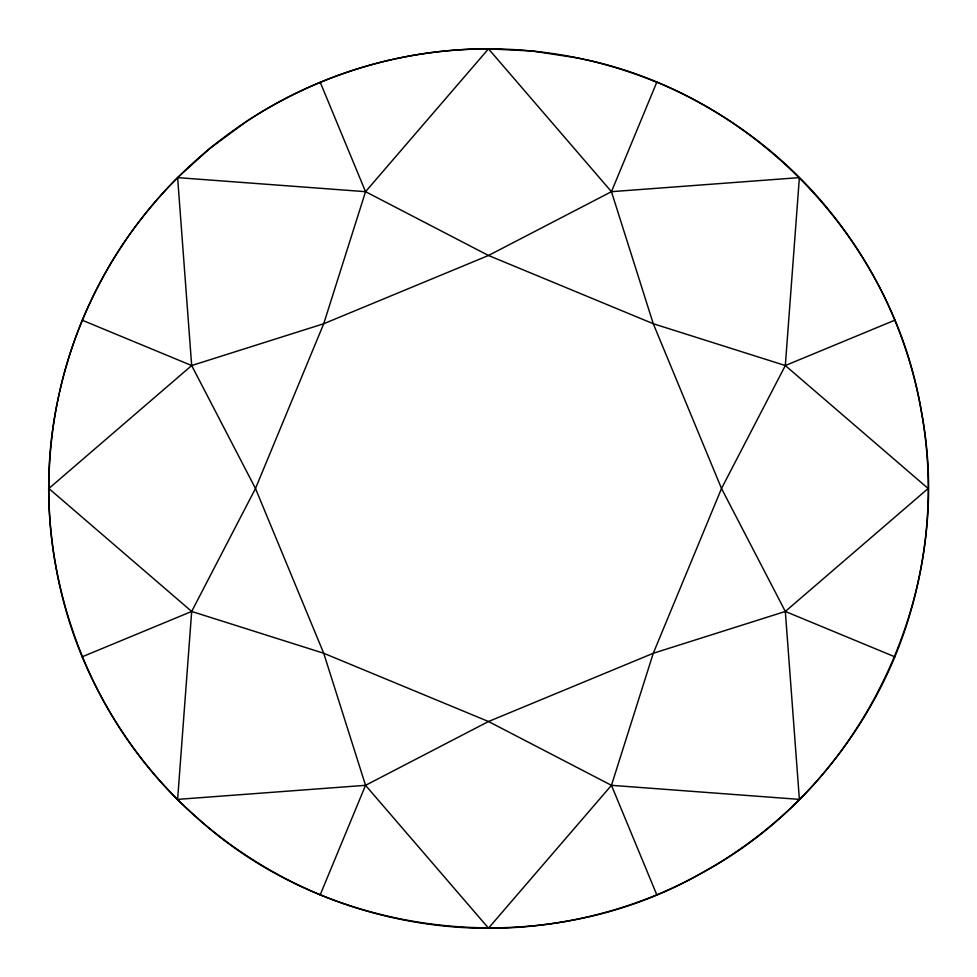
<?xml version="1.0" encoding="UTF-8"?>
<svg xmlns="http://www.w3.org/2000/svg" width="977" height="977" viewBox="0 0 977 977"><rect width="100%" height="100%" fill="white"/><g stroke="black" fill="none" stroke-linecap="round" stroke-linejoin="round"><path stroke-width="1.47" d="M581.571 58.815C752.29 93.609 892.868 239.292 921.311 411.244C956.117 591.329 863.375 786.326 701.718 872.986C542.589 964.226 328.052 939.605 193.727 814.696C78.404 712.453 25.109 546.827 58.583 396.503M577.285 57.912L531.976 50.999L488.5 48.85L365.545 191.675L323.729 323.729L255.485 488.5L191.675 611.455L177.619 799.381L365.545 785.325L488.5 721.514L653.271 653.271L785.325 611.455L928.15 488.5L785.325 365.545L653.271 323.729L488.5 255.485L365.545 191.675L177.619 177.619C154.281 200.969 133.58 226.945 116.031 254.912M246.802 121.246L209.884 148.394L177.619 177.619L191.675 365.545L255.485 488.5L323.729 653.271L365.545 785.325L488.5 928.15L611.455 785.325L653.271 653.271L721.514 488.5L785.325 365.545L799.381 177.619L611.455 191.675L488.5 255.485L323.729 323.729L191.675 365.545L48.85 488.5L191.675 611.455L323.729 653.271L488.5 721.514L611.455 785.325L799.381 799.381L785.325 611.455L721.514 488.5L653.271 323.729L611.455 191.675L488.5 48.85C405.724 48.728 323.106 72.689 253.238 117.093M57.252 402.939L56.837 405.101A292.428 190.088 -78.8 0 0 48.899 488.488M57.472 401.865L59.279 393.291M58.815 395.429C69.953 343.941 90.446 294.504 119.011 250.234M59.524 392.229L60 390.092M60.256 389.029L60.501 387.954A294.736 191.577 -78.8 0 1 82.337 320.273A294.724 191.577 -56.3 0 1 114.749 256.914L115.616 255.583M320.248 894.688L365.545 785.325M611.455 191.675L656.752 82.312A294.736 191.577 11.2 0 0 589.046 60.464L587.971 60.256M119.438 249.575L120.733 247.584M121.172 246.912L121.612 246.253M244.055 123.065L242.235 124.287A292.428 190.088 -33.8 0 0 177.667 177.643A292.343 190.026 -56.3 0 0 121.563 246.228M244.971 122.455L249.55 119.45M247.718 120.647L252.322 117.68M250.478 118.852L255.095 115.921M256.023 115.347L256.951 114.761A294.736 191.577 -33.8 0 1 320.261 82.349A294.724 191.577 -11.3 0 1 387.979 60.464M82.312 656.752L191.675 611.455M785.325 365.545L894.688 320.248M387.991 60.489L389.53 60.134M390.299 59.963L391.838 59.609M392.62 59.438L395.709 58.754M396.479 58.583L398.811 58.095M399.581 57.936L400.362 57.777A292.343 190.026 -11.3 0 1 488.488 48.899A292.428 190.088 11.2 0 1 571.911 56.788L580.497 58.583M578.347 58.132L583.709 59.279M584.771 59.524L586.908 60M82.312 320.248L191.675 365.545M785.325 611.455L894.688 656.752M320.248 82.312L365.545 191.675M611.455 785.325L656.752 894.688M656.764 82.166A292.892 190.381 33.7 0 1 799.528 177.533A292.892 190.381 56.2 0 1 894.847 320.224M82.19 656.837A292.892 190.381 78.7 0 1 48.691 488.463M82.153 656.776A292.892 190.381 56.2 0 0 177.545 799.516A292.892 190.381 33.7 0 0 320.236 894.834M320.151 894.822A292.892 190.381 11.2 0 0 488.537 928.297A292.892 190.381 -11.3 0 0 656.837 894.81M656.776 894.847A292.892 190.381 -33.8 0 0 799.516 799.455A292.892 190.381 -56.3 0 0 894.834 656.764M894.822 656.849A292.892 190.381 -78.8 0 0 928.297 488.463A292.892 190.381 78.7 0 0 894.81 320.163"/></g></svg>
